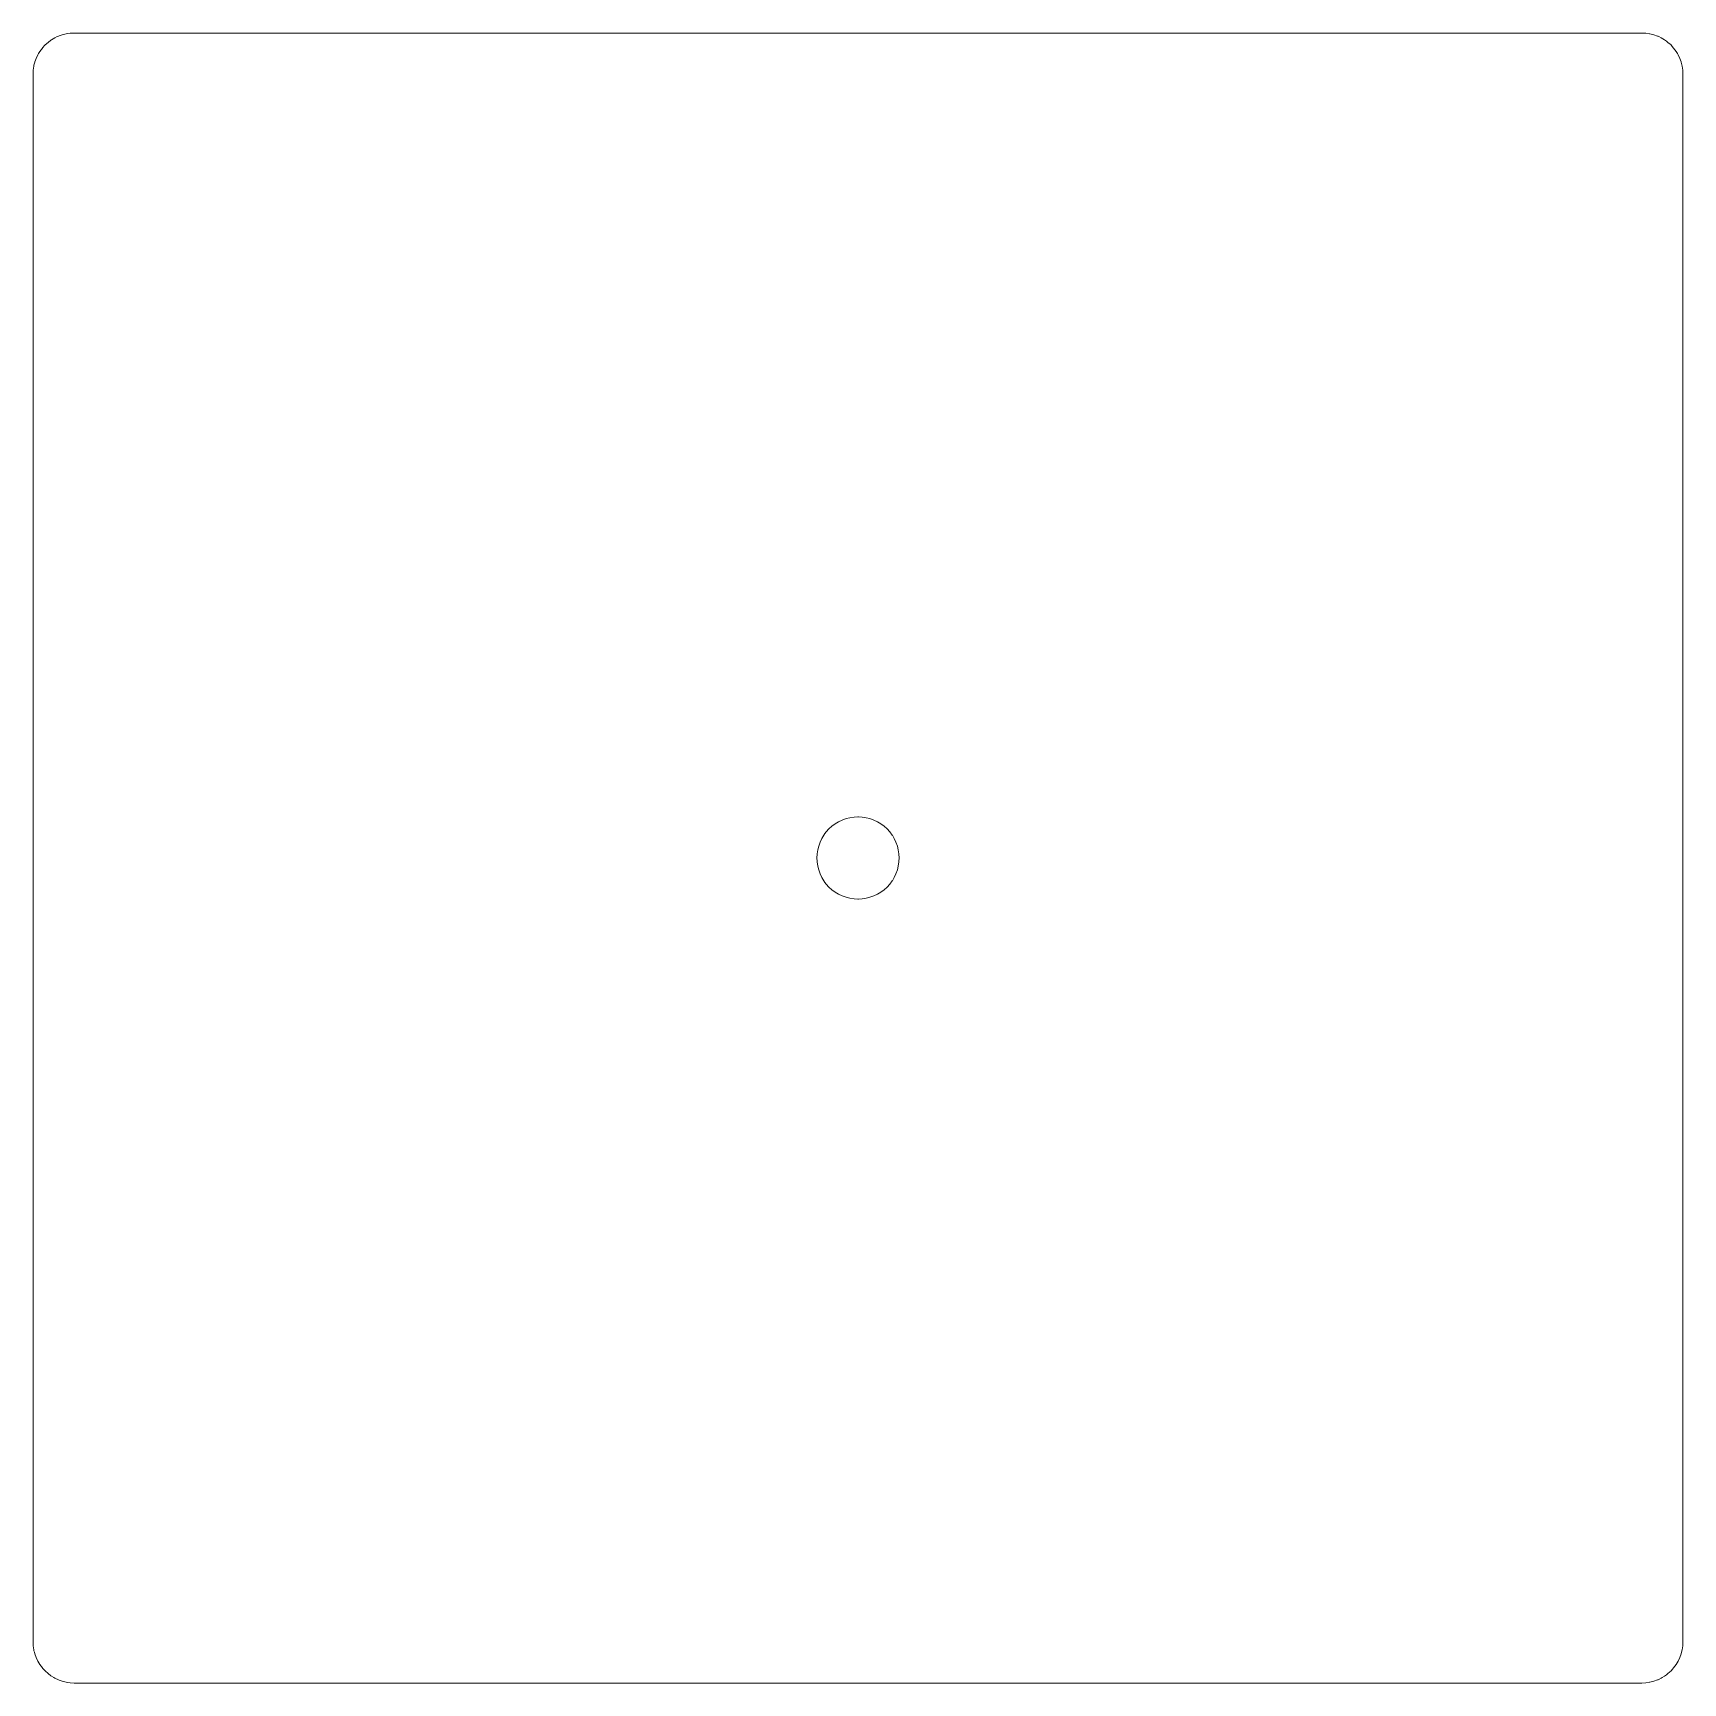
# Model space of a CAD drawing. Header units: millimetres. Extents: x 1 to 101, y 1 to 101.
import ezdxf

# ---------------------------------------------------------------- set-up
doc = ezdxf.new("R2010")
doc.units = ezdxf.units.MM
doc.header["$MEASUREMENT"] = 0
doc.layers.add('Layer 1', color=7, linetype='Continuous', lineweight=0)

msp = doc.modelspace()

# ---------------------------------------------------------------- linework, layer by layer
at = {"layer": 'Layer 1', "color": 1, "lineweight": 0, "true_color": 0xff0000}
for points, knots in [([(100.67, 100.67), (100.67, 100.67), (100.67, 100.66), (100.67, 100.66), (100.67, 100.66), (100.83, 100.48), (100.83, 100.48), (100.83, 100.48), (100.9, 100.38), (100.9, 100.38), (100.9, 100.38), (100.98, 100.28), (100.98, 100.28), (100.98, 100.28), (101.06, 100.15), (101.06, 100.15), (101.06, 100.15), (101.1, 100.07), (101.1, 100.07), (101.1, 100.07), (101.21, 99.85), (101.21, 99.85), (101.21, 99.85), (101.28, 99.64), (101.28, 99.64), (101.28, 99.64), (101.29, 99.62), (101.29, 99.62), (101.29, 99.62), (101.35, 99.38), (101.35, 99.38), (101.35, 99.38), (101.39, 99.14), (101.39, 99.14), (101.39, 99.14), (101.39, 99.13), (101.39, 99.13), (101.39, 99.13), (101.4, 98.89), (101.4, 98.89), (101.4, 98.89), (101.4, 98.62), (101.4, 98.62), (101.4, 98.62), (101.4, 98.1), (101.4, 98.1), (101.4, 98.1), (101.4, 97.08), (101.4, 97.08), (101.4, 97.08), (101.4, 96.06), (101.4, 96.06), (101.4, 96.06), (101.4, 95.03), (101.4, 95.03), (101.4, 95.03), (101.4, 94.01), (101.4, 94.01), (101.4, 94.01), (101.4, 92.98), (101.4, 92.98), (101.4, 92.98), (101.4, 91.96), (101.4, 91.96), (101.4, 91.96), (101.4, 90.94), (101.4, 90.94), (101.4, 90.94), (101.4, 89.91), (101.4, 89.91), (101.4, 89.91), (101.4, 88.89), (101.4, 88.89), (101.4, 88.89), (101.4, 87.86), (101.4, 87.86), (101.4, 87.86), (101.4, 86.84), (101.4, 86.84), (101.4, 86.84), (101.4, 85.82), (101.4, 85.82), (101.4, 85.82), (101.4, 84.79), (101.4, 84.79), (101.4, 84.79), (101.4, 83.77), (101.4, 83.77), (101.4, 83.77), (101.4, 82.74), (101.4, 82.74), (101.4, 82.74), (101.4, 81.72), (101.4, 81.72), (101.4, 81.72), (101.4, 80.7), (101.4, 80.7), (101.4, 80.7), (101.4, 79.67), (101.4, 79.67), (101.4, 79.67), (101.4, 78.65), (101.4, 78.65), (101.4, 78.65), (101.4, 77.62), (101.4, 77.62), (101.4, 77.62), (101.4, 76.6), (101.4, 76.6), (101.4, 76.6), (101.4, 75.58), (101.4, 75.58), (101.4, 75.58), (101.4, 74.55), (101.4, 74.55), (101.4, 74.55), (101.4, 73.53), (101.4, 73.53), (101.4, 73.53), (101.4, 72.5), (101.4, 72.5), (101.4, 72.5), (101.4, 71.48), (101.4, 71.48), (101.4, 71.48), (101.4, 70.46), (101.4, 70.46), (101.4, 70.46), (101.4, 69.43), (101.4, 69.43), (101.4, 69.43), (101.4, 68.41), (101.4, 68.41), (101.4, 68.41), (101.4, 67.38), (101.4, 67.38), (101.4, 67.38), (101.4, 66.36), (101.4, 66.36), (101.4, 66.36), (101.4, 65.34), (101.4, 65.34), (101.4, 65.34), (101.4, 64.31), (101.4, 64.31), (101.4, 64.31), (101.4, 63.29), (101.4, 63.29), (101.4, 63.29), (101.4, 62.26), (101.4, 62.26), (101.4, 62.26), (101.4, 61.24), (101.4, 61.24), (101.4, 61.24), (101.4, 60.22), (101.4, 60.22), (101.4, 60.22), (101.4, 59.19), (101.4, 59.19), (101.4, 59.19), (101.4, 58.17), (101.4, 58.17), (101.4, 58.17), (101.4, 57.14), (101.4, 57.14), (101.4, 57.14), (101.4, 56.12), (101.4, 56.12), (101.4, 56.12), (101.4, 55.1), (101.4, 55.1), (101.4, 55.1), (101.4, 54.07), (101.4, 54.07), (101.4, 54.07), (101.4, 53.05), (101.4, 53.05), (101.4, 53.05), (101.4, 52.02), (101.4, 52.02), (101.4, 52.02), (101.4, 51), (101.4, 51), (101.4, 51), (101.4, 49.98), (101.4, 49.98), (101.4, 49.98), (101.4, 48.95), (101.4, 48.95), (101.4, 48.95), (101.4, 47.93), (101.4, 47.93), (101.4, 47.93), (101.4, 46.9), (101.4, 46.9), (101.4, 46.9), (101.4, 45.88), (101.4, 45.88), (101.4, 45.88), (101.4, 44.86), (101.4, 44.86), (101.4, 44.86), (101.4, 43.83), (101.4, 43.83), (101.4, 43.83), (101.4, 42.81), (101.4, 42.81), (101.4, 42.81), (101.4, 41.78), (101.4, 41.78), (101.4, 41.78), (101.4, 40.76), (101.4, 40.76), (101.4, 40.76), (101.4, 39.74), (101.4, 39.74), (101.4, 39.74), (101.4, 38.71), (101.4, 38.71), (101.4, 38.71), (101.4, 37.69), (101.4, 37.69), (101.4, 37.69), (101.4, 36.66), (101.4, 36.66), (101.4, 36.66), (101.4, 35.64), (101.4, 35.64), (101.4, 35.64), (101.4, 34.62), (101.4, 34.62), (101.4, 34.62), (101.4, 33.59), (101.4, 33.59), (101.4, 33.59), (101.4, 32.57), (101.4, 32.57), (101.4, 32.57), (101.4, 31.54), (101.4, 31.54), (101.4, 31.54), (101.4, 30.52), (101.4, 30.52), (101.4, 30.52), (101.4, 29.5), (101.4, 29.5), (101.4, 29.5), (101.4, 28.47), (101.4, 28.47), (101.4, 28.47), (101.4, 27.45), (101.4, 27.45), (101.4, 27.45), (101.4, 26.42), (101.4, 26.42), (101.4, 26.42), (101.4, 25.4), (101.4, 25.4), (101.4, 25.4), (101.4, 24.38), (101.4, 24.38), (101.4, 24.38), (101.4, 23.35), (101.4, 23.35), (101.4, 23.35), (101.4, 22.33), (101.4, 22.33), (101.4, 22.33), (101.4, 21.3), (101.4, 21.3), (101.4, 21.3), (101.4, 20.28), (101.4, 20.28), (101.4, 20.28), (101.4, 19.26), (101.4, 19.26), (101.4, 19.26), (101.4, 18.23), (101.4, 18.23), (101.4, 18.23), (101.4, 17.21), (101.4, 17.21), (101.4, 17.21), (101.4, 16.18), (101.4, 16.18), (101.4, 16.18), (101.4, 15.16), (101.4, 15.16), (101.4, 15.16), (101.4, 14.14), (101.4, 14.14), (101.4, 14.14), (101.4, 13.11), (101.4, 13.11), (101.4, 13.11), (101.4, 12.09), (101.4, 12.09), (101.4, 12.09), (101.4, 11.06), (101.4, 11.06), (101.4, 11.06), (101.4, 10.04), (101.4, 10.04), (101.4, 10.04), (101.4, 9.02), (101.4, 9.02), (101.4, 9.02), (101.4, 7.99), (101.4, 7.99), (101.4, 7.99), (101.4, 6.97), (101.4, 6.97), (101.4, 6.97), (101.4, 5.94), (101.4, 5.94), (101.4, 5.94), (101.4, 4.92), (101.4, 4.92), (101.4, 4.92), (101.4, 3.9), (101.4, 3.9), (101.4, 3.9), (101.4, 3.51), (101.4, 3.51), (101.4, 3.51), (101.39, 3.38), (101.39, 3.38), (101.39, 3.38), (101.39, 3.26), (101.39, 3.26), (101.39, 3.26), (101.35, 3.02), (101.35, 3.02), (101.35, 3.02), (101.31, 2.87), (101.31, 2.87), (101.31, 2.87), (101.29, 2.78), (101.29, 2.78), (101.29, 2.78), (101.21, 2.55), (101.21, 2.55), (101.21, 2.55), (101.12, 2.36), (101.12, 2.36), (101.12, 2.36), (101.1, 2.33), (101.1, 2.33), (101.1, 2.33), (100.98, 2.12), (100.98, 2.12), (100.98, 2.12), (100.9, 2.02), (100.9, 2.02), (100.9, 2.02), (100.83, 1.92), (100.83, 1.92), (100.83, 1.92), (100.77, 1.85), (100.77, 1.85), (100.77, 1.85), (100.67, 1.74), (100.67, 1.74), (100.67, 1.74), (100.48, 1.57), (100.48, 1.57), (100.48, 1.57), (100.39, 1.5), (100.39, 1.5), (100.39, 1.5), (100.28, 1.42), (100.28, 1.42), (100.28, 1.42), (100.14, 1.34), (100.14, 1.34), (100.14, 1.34), (100.07, 1.3), (100.07, 1.3), (100.07, 1.3), (99.88, 1.2), (99.88, 1.2), (99.88, 1.2), (99.85, 1.19), (99.85, 1.19), (99.85, 1.19), (99.62, 1.11), (99.62, 1.11), (99.62, 1.11), (99.38, 1.05), (99.38, 1.05), (99.38, 1.05), (99.37, 1.05), (99.37, 1.05), (99.37, 1.05), (99.14, 1.01), (99.14, 1.01), (99.14, 1.01), (98.89, 1), (98.89, 1), (98.89, 1), (98.86, 1), (98.86, 1), (98.86, 1), (98.34, 1), (98.34, 1), (98.34, 1), (97.32, 1), (97.32, 1), (97.32, 1), (96.3, 1), (96.3, 1), (96.3, 1), (95.27, 1), (95.27, 1), (95.27, 1), (94.25, 1), (94.25, 1), (94.25, 1), (93.22, 1), (93.22, 1), (93.22, 1), (92.2, 1), (92.2, 1), (92.2, 1), (91.18, 1), (91.18, 1), (91.18, 1), (90.15, 1), (90.15, 1), (90.15, 1), (89.13, 1), (89.13, 1), (89.13, 1), (88.1, 1), (88.1, 1), (88.1, 1), (87.08, 1), (87.08, 1), (87.08, 1), (86.06, 1), (86.06, 1), (86.06, 1), (85.03, 1), (85.03, 1), (85.03, 1), (84.01, 1), (84.01, 1), (84.01, 1), (82.98, 1), (82.98, 1), (82.98, 1), (81.96, 1), (81.96, 1), (81.96, 1), (80.94, 1), (80.94, 1), (80.94, 1), (79.91, 1), (79.91, 1), (79.91, 1), (78.89, 1), (78.89, 1), (78.89, 1), (77.86, 1), (77.86, 1), (77.86, 1), (76.84, 1), (76.84, 1), (76.84, 1), (75.82, 1), (75.82, 1), (75.82, 1), (74.79, 1), (74.79, 1), (74.79, 1), (73.77, 1), (73.77, 1), (73.77, 1), (72.74, 1), (72.74, 1), (72.74, 1), (71.72, 1), (71.72, 1), (71.72, 1), (70.7, 1), (70.7, 1), (70.7, 1), (69.67, 1), (69.67, 1), (69.67, 1), (68.65, 1), (68.65, 1), (68.65, 1), (67.62, 1), (67.62, 1), (67.62, 1), (66.6, 1), (66.6, 1), (66.6, 1), (65.58, 1), (65.58, 1), (65.58, 1), (64.55, 1), (64.55, 1), (64.55, 1), (63.53, 1), (63.53, 1), (63.53, 1), (62.5, 1), (62.5, 1), (62.5, 1), (61.48, 1), (61.48, 1), (61.48, 1), (60.46, 1), (60.46, 1), (60.46, 1), (59.43, 1), (59.43, 1), (59.43, 1), (58.41, 1), (58.41, 1), (58.41, 1), (57.38, 1), (57.38, 1), (57.38, 1), (56.36, 1), (56.36, 1), (56.36, 1), (55.34, 1), (55.34, 1), (55.34, 1), (54.31, 1), (54.31, 1), (54.31, 1), (53.29, 1), (53.29, 1), (53.29, 1), (52.26, 1), (52.26, 1), (52.26, 1), (51.24, 1), (51.24, 1), (51.24, 1), (50.22, 1), (50.22, 1), (50.22, 1), (49.19, 1), (49.19, 1), (49.19, 1), (48.17, 1), (48.17, 1), (48.17, 1), (47.14, 1), (47.14, 1), (47.14, 1), (46.12, 1), (46.12, 1), (46.12, 1), (45.1, 1), (45.1, 1), (45.1, 1), (44.07, 1), (44.07, 1), (44.07, 1), (43.05, 1), (43.05, 1), (43.05, 1), (42.02, 1), (42.02, 1), (42.02, 1), (41, 1), (41, 1), (41, 1), (39.98, 1), (39.98, 1), (39.98, 1), (38.95, 1), (38.95, 1), (38.95, 1), (37.93, 1), (37.93, 1), (37.93, 1), (36.9, 1), (36.9, 1), (36.9, 1), (35.88, 1), (35.88, 1), (35.88, 1), (34.86, 1), (34.86, 1), (34.86, 1), (33.83, 1), (33.83, 1), (33.83, 1), (32.81, 1), (32.81, 1), (32.81, 1), (31.78, 1), (31.78, 1), (31.78, 1), (30.76, 1), (30.76, 1), (30.76, 1), (29.74, 1), (29.74, 1), (29.74, 1), (28.71, 1), (28.71, 1), (28.71, 1), (27.69, 1), (27.69, 1), (27.69, 1), (26.66, 1), (26.66, 1), (26.66, 1), (25.64, 1), (25.64, 1), (25.64, 1), (24.62, 1), (24.62, 1), (24.62, 1), (23.59, 1), (23.59, 1), (23.59, 1), (22.57, 1), (22.57, 1), (22.57, 1), (21.54, 1), (21.54, 1), (21.54, 1), (20.52, 1), (20.52, 1), (20.52, 1), (19.5, 1), (19.5, 1), (19.5, 1), (18.47, 1), (18.47, 1), (18.47, 1), (17.45, 1), (17.45, 1), (17.45, 1), (16.42, 1), (16.42, 1), (16.42, 1), (15.4, 1), (15.4, 1), (15.4, 1), (14.38, 1), (14.38, 1), (14.38, 1), (13.35, 1), (13.35, 1), (13.35, 1), (12.33, 1), (12.33, 1), (12.33, 1), (11.3, 1), (11.3, 1), (11.3, 1), (10.28, 1), (10.28, 1), (10.28, 1), (9.26, 1), (9.26, 1), (9.26, 1), (8.23, 1), (8.23, 1), (8.23, 1), (7.21, 1), (7.21, 1), (7.21, 1), (6.18, 1), (6.18, 1), (6.18, 1), (5.16, 1), (5.16, 1), (5.16, 1), (4.14, 1), (4.14, 1), (4.14, 1), (3.62, 1), (3.62, 1), (3.62, 1), (3.51, 1), (3.51, 1), (3.51, 1), (3.26, 1.01), (3.26, 1.01), (3.26, 1.01), (3.11, 1.03), (3.11, 1.03), (3.11, 1.03), (3.02, 1.05), (3.02, 1.05), (3.02, 1.05), (2.78, 1.11), (2.78, 1.11), (2.78, 1.11), (2.6, 1.17), (2.6, 1.17), (2.6, 1.17), (2.55, 1.19), (2.55, 1.19), (2.55, 1.19), (2.33, 1.3), (2.33, 1.3), (2.33, 1.3), (2.26, 1.34), (2.26, 1.34), (2.26, 1.34), (2.12, 1.42), (2.12, 1.42), (2.12, 1.42), (2.09, 1.44), (2.09, 1.44), (2.09, 1.44), (1.92, 1.57), (1.92, 1.57), (1.92, 1.57), (1.74, 1.74), (1.74, 1.74), (1.74, 1.74), (1.63, 1.85), (1.63, 1.85), (1.63, 1.85), (1.58, 1.91), (1.58, 1.91), (1.58, 1.91), (1.57, 1.92), (1.57, 1.92), (1.57, 1.92), (1.42, 2.12), (1.42, 2.12), (1.42, 2.12), (1.3, 2.33), (1.3, 2.33), (1.3, 2.33), (1.28, 2.36), (1.28, 2.36), (1.28, 2.36), (1.19, 2.55), (1.19, 2.55), (1.19, 2.55), (1.11, 2.78), (1.11, 2.78), (1.11, 2.78), (1.09, 2.87), (1.09, 2.87), (1.09, 2.87), (1.06, 2.96), (1.06, 2.96), (1.06, 2.96), (1.05, 3.02), (1.05, 3.02), (1.05, 3.02), (1.01, 3.26), (1.01, 3.26), (1.01, 3.26), (1, 3.51), (1, 3.51), (1, 3.51), (1, 3.9), (1, 3.9), (1, 3.9), (1, 4.92), (1, 4.92), (1, 4.92), (1, 5.94), (1, 5.94), (1, 5.94), (1, 6.97), (1, 6.97), (1, 6.97), (1, 7.99), (1, 7.99), (1, 7.99), (1, 9.02), (1, 9.02), (1, 9.02), (1, 10.04), (1, 10.04), (1, 10.04), (1, 11.06), (1, 11.06), (1, 11.06), (1, 12.09), (1, 12.09), (1, 12.09), (1, 13.11), (1, 13.11), (1, 13.11), (1, 14.14), (1, 14.14), (1, 14.14), (1, 15.16), (1, 15.16), (1, 15.16), (1, 16.18), (1, 16.18), (1, 16.18), (1, 17.21), (1, 17.21), (1, 17.21), (1, 18.23), (1, 18.23), (1, 18.23), (1, 19.26), (1, 19.26), (1, 19.26), (1, 20.28), (1, 20.28), (1, 20.28), (1, 21.3), (1, 21.3), (1, 21.3), (1, 22.33), (1, 22.33), (1, 22.33), (1, 23.35), (1, 23.35), (1, 23.35), (1, 24.38), (1, 24.38), (1, 24.38), (1, 25.4), (1, 25.4), (1, 25.4), (1, 26.42), (1, 26.42), (1, 26.42), (1, 27.45), (1, 27.45), (1, 27.45), (1, 28.47), (1, 28.47), (1, 28.47), (1, 29.5), (1, 29.5), (1, 29.5), (1, 30.52), (1, 30.52), (1, 30.52), (1, 31.54), (1, 31.54), (1, 31.54), (1, 32.57), (1, 32.57), (1, 32.57), (1, 33.59), (1, 33.59), (1, 33.59), (1, 34.62), (1, 34.62), (1, 34.62), (1, 35.64), (1, 35.64), (1, 35.64), (1, 36.66), (1, 36.66), (1, 36.66), (1, 37.69), (1, 37.69), (1, 37.69), (1, 38.71), (1, 38.71), (1, 38.71), (1, 39.74), (1, 39.74), (1, 39.74), (1, 40.76), (1, 40.76), (1, 40.76), (1, 41.78), (1, 41.78), (1, 41.78), (1, 42.81), (1, 42.81), (1, 42.81), (1, 43.83), (1, 43.83), (1, 43.83), (1, 44.86), (1, 44.86), (1, 44.86), (1, 45.88), (1, 45.88), (1, 45.88), (1, 46.9), (1, 46.9), (1, 46.9), (1, 47.93), (1, 47.93), (1, 47.93), (1, 48.95), (1, 48.95), (1, 48.95), (1, 49.98), (1, 49.98), (1, 49.98), (1, 51), (1, 51), (1, 51), (1, 52.02), (1, 52.02), (1, 52.02), (1, 53.05), (1, 53.05), (1, 53.05), (1, 54.07), (1, 54.07), (1, 54.07), (1, 55.1), (1, 55.1), (1, 55.1), (1, 56.12), (1, 56.12), (1, 56.12), (1, 57.14), (1, 57.14), (1, 57.14), (1, 58.17), (1, 58.17), (1, 58.17), (1, 59.19), (1, 59.19), (1, 59.19), (1, 60.22), (1, 60.22), (1, 60.22), (1, 61.24), (1, 61.24), (1, 61.24), (1, 62.26), (1, 62.26), (1, 62.26), (1, 63.29), (1, 63.29), (1, 63.29), (1, 64.31), (1, 64.31), (1, 64.31), (1, 65.34), (1, 65.34), (1, 65.34), (1, 66.36), (1, 66.36), (1, 66.36), (1, 67.38), (1, 67.38), (1, 67.38), (1, 68.41), (1, 68.41), (1, 68.41), (1, 69.43), (1, 69.43), (1, 69.43), (1, 70.46), (1, 70.46), (1, 70.46), (1, 71.48), (1, 71.48), (1, 71.48), (1, 72.5), (1, 72.5), (1, 72.5), (1, 73.53), (1, 73.53), (1, 73.53), (1, 74.55), (1, 74.55), (1, 74.55), (1, 75.58), (1, 75.58), (1, 75.58), (1, 76.6), (1, 76.6), (1, 76.6), (1, 77.62), (1, 77.62), (1, 77.62), (1, 78.65), (1, 78.65), (1, 78.65), (1, 79.67), (1, 79.67), (1, 79.67), (1, 80.7), (1, 80.7), (1, 80.7), (1, 81.72), (1, 81.72), (1, 81.72), (1, 82.74), (1, 82.74), (1, 82.74), (1, 83.77), (1, 83.77), (1, 83.77), (1, 84.79), (1, 84.79), (1, 84.79), (1, 85.82), (1, 85.82), (1, 85.82), (1, 86.84), (1, 86.84), (1, 86.84), (1, 87.86), (1, 87.86), (1, 87.86), (1, 88.89), (1, 88.89), (1, 88.89), (1, 89.91), (1, 89.91), (1, 89.91), (1, 90.94), (1, 90.94), (1, 90.94), (1, 91.96), (1, 91.96), (1, 91.96), (1, 92.98), (1, 92.98), (1, 92.98), (1, 94.01), (1, 94.01), (1, 94.01), (1, 95.03), (1, 95.03), (1, 95.03), (1, 96.06), (1, 96.06), (1, 96.06), (1, 97.08), (1, 97.08), (1, 97.08), (1, 98.1), (1, 98.1), (1, 98.1), (1, 98.89), (1, 98.89), (1, 98.89), (1.01, 99.13), (1.01, 99.13), (1.01, 99.13), (1.01, 99.14), (1.01, 99.14), (1.01, 99.14), (1.05, 99.38), (1.05, 99.38), (1.05, 99.38), (1.06, 99.44), (1.06, 99.44), (1.06, 99.44), (1.11, 99.62), (1.11, 99.62), (1.11, 99.62), (1.12, 99.64), (1.12, 99.64), (1.12, 99.64), (1.19, 99.85), (1.19, 99.85), (1.19, 99.85), (1.3, 100.07), (1.3, 100.07), (1.3, 100.07), (1.34, 100.15), (1.34, 100.15), (1.34, 100.15), (1.42, 100.28), (1.42, 100.28), (1.42, 100.28), (1.57, 100.48), (1.57, 100.48), (1.57, 100.48), (1.58, 100.49), (1.58, 100.49), (1.58, 100.49), (1.73, 100.66), (1.73, 100.66), (1.73, 100.66), (1.74, 100.67), (1.74, 100.67), (1.74, 100.67), (1.92, 100.83), (1.92, 100.83), (1.92, 100.83), (2.09, 100.96), (2.09, 100.96), (2.09, 100.96), (2.12, 100.98), (2.12, 100.98), (2.12, 100.98), (2.33, 101.1), (2.33, 101.1), (2.33, 101.1), (2.48, 101.18), (2.48, 101.18), (2.48, 101.18), (2.55, 101.21), (2.55, 101.21), (2.55, 101.21), (2.6, 101.23), (2.6, 101.23), (2.6, 101.23), (2.78, 101.29), (2.78, 101.29), (2.78, 101.29), (3.02, 101.35), (3.02, 101.35), (3.02, 101.35), (3.11, 101.37), (3.11, 101.37), (3.11, 101.37), (3.26, 101.39), (3.26, 101.39), (3.26, 101.39), (3.51, 101.4), (3.51, 101.4), (3.51, 101.4), (3.62, 101.4), (3.62, 101.4), (3.62, 101.4), (4.14, 101.4), (4.14, 101.4), (4.14, 101.4), (5.16, 101.4), (5.16, 101.4), (5.16, 101.4), (6.18, 101.4), (6.18, 101.4), (6.18, 101.4), (7.21, 101.4), (7.21, 101.4), (7.21, 101.4), (8.23, 101.4), (8.23, 101.4), (8.23, 101.4), (9.26, 101.4), (9.26, 101.4), (9.26, 101.4), (10.28, 101.4), (10.28, 101.4), (10.28, 101.4), (11.3, 101.4), (11.3, 101.4), (11.3, 101.4), (12.33, 101.4), (12.33, 101.4), (12.33, 101.4), (13.35, 101.4), (13.35, 101.4), (13.35, 101.4), (14.38, 101.4), (14.38, 101.4), (14.38, 101.4), (15.4, 101.4), (15.4, 101.4), (15.4, 101.4), (16.42, 101.4), (16.42, 101.4), (16.42, 101.4), (17.45, 101.4), (17.45, 101.4), (17.45, 101.4), (18.47, 101.4), (18.47, 101.4), (18.47, 101.4), (19.5, 101.4), (19.5, 101.4), (19.5, 101.4), (20.52, 101.4), (20.52, 101.4), (20.52, 101.4), (21.54, 101.4), (21.54, 101.4), (21.54, 101.4), (22.57, 101.4), (22.57, 101.4), (22.57, 101.4), (23.59, 101.4), (23.59, 101.4), (23.59, 101.4), (24.62, 101.4), (24.62, 101.4), (24.62, 101.4), (25.64, 101.4), (25.64, 101.4), (25.64, 101.4), (26.66, 101.4), (26.66, 101.4), (26.66, 101.4), (27.69, 101.4), (27.69, 101.4), (27.69, 101.4), (28.71, 101.4), (28.71, 101.4), (28.71, 101.4), (29.74, 101.4), (29.74, 101.4), (29.74, 101.4), (30.76, 101.4), (30.76, 101.4), (30.76, 101.4), (31.78, 101.4), (31.78, 101.4), (31.78, 101.4), (32.81, 101.4), (32.81, 101.4), (32.81, 101.4), (33.83, 101.4), (33.83, 101.4), (33.83, 101.4), (34.86, 101.4), (34.86, 101.4), (34.86, 101.4), (35.88, 101.4), (35.88, 101.4), (35.88, 101.4), (36.9, 101.4), (36.9, 101.4), (36.9, 101.4), (37.93, 101.4), (37.93, 101.4), (37.93, 101.4), (38.95, 101.4), (38.95, 101.4), (38.95, 101.4), (39.98, 101.4), (39.98, 101.4), (39.98, 101.4), (41, 101.4), (41, 101.4), (41, 101.4), (42.02, 101.4), (42.02, 101.4), (42.02, 101.4), (43.05, 101.4), (43.05, 101.4), (43.05, 101.4), (44.07, 101.4), (44.07, 101.4), (44.07, 101.4), (45.1, 101.4), (45.1, 101.4), (45.1, 101.4), (46.12, 101.4), (46.12, 101.4), (46.12, 101.4), (47.14, 101.4), (47.14, 101.4), (47.14, 101.4), (48.17, 101.4), (48.17, 101.4), (48.17, 101.4), (49.19, 101.4), (49.19, 101.4), (49.19, 101.4), (50.22, 101.4), (50.22, 101.4), (50.22, 101.4), (51.24, 101.4), (51.24, 101.4), (51.24, 101.4), (52.26, 101.4), (52.26, 101.4), (52.26, 101.4), (53.29, 101.4), (53.29, 101.4), (53.29, 101.4), (54.31, 101.4), (54.31, 101.4), (54.31, 101.4), (55.34, 101.4), (55.34, 101.4), (55.34, 101.4), (56.36, 101.4), (56.36, 101.4), (56.36, 101.4), (57.38, 101.4), (57.38, 101.4), (57.38, 101.4), (58.41, 101.4), (58.41, 101.4), (58.41, 101.4), (59.43, 101.4), (59.43, 101.4), (59.43, 101.4), (60.46, 101.4), (60.46, 101.4), (60.46, 101.4), (61.48, 101.4), (61.48, 101.4), (61.48, 101.4), (62.5, 101.4), (62.5, 101.4), (62.5, 101.4), (63.53, 101.4), (63.53, 101.4), (63.53, 101.4), (64.55, 101.4), (64.55, 101.4), (64.55, 101.4), (65.58, 101.4), (65.58, 101.4), (65.58, 101.4), (66.6, 101.4), (66.6, 101.4), (66.6, 101.4), (67.62, 101.4), (67.62, 101.4), (67.62, 101.4), (68.65, 101.4), (68.65, 101.4), (68.65, 101.4), (69.67, 101.4), (69.67, 101.4), (69.67, 101.4), (70.7, 101.4), (70.7, 101.4), (70.7, 101.4), (71.72, 101.4), (71.72, 101.4), (71.72, 101.4), (72.74, 101.4), (72.74, 101.4), (72.74, 101.4), (73.77, 101.4), (73.77, 101.4), (73.77, 101.4), (74.79, 101.4), (74.79, 101.4), (74.79, 101.4), (75.82, 101.4), (75.82, 101.4), (75.82, 101.4), (76.84, 101.4), (76.84, 101.4), (76.84, 101.4), (77.86, 101.4), (77.86, 101.4), (77.86, 101.4), (78.89, 101.4), (78.89, 101.4), (78.89, 101.4), (79.91, 101.4), (79.91, 101.4), (79.91, 101.4), (80.94, 101.4), (80.94, 101.4), (80.94, 101.4), (81.96, 101.4), (81.96, 101.4), (81.96, 101.4), (82.98, 101.4), (82.98, 101.4), (82.98, 101.4), (84.01, 101.4), (84.01, 101.4), (84.01, 101.4), (85.03, 101.4), (85.03, 101.4), (85.03, 101.4), (86.06, 101.4), (86.06, 101.4), (86.06, 101.4), (87.08, 101.4), (87.08, 101.4), (87.08, 101.4), (88.1, 101.4), (88.1, 101.4), (88.1, 101.4), (89.13, 101.4), (89.13, 101.4), (89.13, 101.4), (90.15, 101.4), (90.15, 101.4), (90.15, 101.4), (91.18, 101.4), (91.18, 101.4), (91.18, 101.4), (92.2, 101.4), (92.2, 101.4), (92.2, 101.4), (93.22, 101.4), (93.22, 101.4), (93.22, 101.4), (94.25, 101.4), (94.25, 101.4), (94.25, 101.4), (95.27, 101.4), (95.27, 101.4), (95.27, 101.4), (96.3, 101.4), (96.3, 101.4), (96.3, 101.4), (97.32, 101.4), (97.32, 101.4), (97.32, 101.4), (98.34, 101.4), (98.34, 101.4), (98.34, 101.4), (98.86, 101.4), (98.86, 101.4), (98.86, 101.4), (98.89, 101.4), (98.89, 101.4), (98.89, 101.4), (99.14, 101.39), (99.14, 101.39), (99.14, 101.39), (99.37, 101.35), (99.37, 101.35), (99.37, 101.35), (99.38, 101.35), (99.38, 101.35), (99.38, 101.35), (99.62, 101.29), (99.62, 101.29), (99.62, 101.29), (99.85, 101.21), (99.85, 101.21), (99.85, 101.21), (99.88, 101.2), (99.88, 101.2), (99.88, 101.2), (99.92, 101.18), (99.92, 101.18), (99.92, 101.18), (100.07, 101.1), (100.07, 101.1), (100.07, 101.1), (100.28, 100.98), (100.28, 100.98), (100.28, 100.98), (100.39, 100.9), (100.39, 100.9), (100.39, 100.9), (100.48, 100.83), (100.48, 100.83), (100.48, 100.83), (100.67, 100.67), (100.67, 100.67)], [0, 0, 0, 0, 1, 1, 1, 2, 2, 2, 3, 3, 3, 4, 4, 4, 5, 5, 5, 6, 6, 6, 7, 7, 7, 8, 8, 8, 9, 9, 9, 10, 10, 10, 11, 11, 11, 12, 12, 12, 13, 13, 13, 14, 14, 14, 15, 15, 15, 16, 16, 16, 17, 17, 17, 18, 18, 18, 19, 19, 19, 20, 20, 20, 21, 21, 21, 22, 22, 22, 23, 23, 23, 24, 24, 24, 25, 25, 25, 26, 26, 26, 27, 27, 27, 28, 28, 28, 29, 29, 29, 30, 30, 30, 31, 31, 31, 32, 32, 32, 33, 33, 33, 34, 34, 34, 35, 35, 35, 36, 36, 36, 37, 37, 37, 38, 38, 38, 39, 39, 39, 40, 40, 40, 41, 41, 41, 42, 42, 42, 43, 43, 43, 44, 44, 44, 45, 45, 45, 46, 46, 46, 47, 47, 47, 48, 48, 48, 49, 49, 49, 50, 50, 50, 51, 51, 51, 52, 52, 52, 53, 53, 53, 54, 54, 54, 55, 55, 55, 56, 56, 56, 57, 57, 57, 58, 58, 58, 59, 59, 59, 60, 60, 60, 61, 61, 61, 62, 62, 62, 63, 63, 63, 64, 64, 64, 65, 65, 65, 66, 66, 66, 67, 67, 67, 68, 68, 68, 69, 69, 69, 70, 70, 70, 71, 71, 71, 72, 72, 72, 73, 73, 73, 74, 74, 74, 75, 75, 75, 76, 76, 76, 77, 77, 77, 78, 78, 78, 79, 79, 79, 80, 80, 80, 81, 81, 81, 82, 82, 82, 83, 83, 83, 84, 84, 84, 85, 85, 85, 86, 86, 86, 87, 87, 87, 88, 88, 88, 89, 89, 89, 90, 90, 90, 91, 91, 91, 92, 92, 92, 93, 93, 93, 94, 94, 94, 95, 95, 95, 96, 96, 96, 97, 97, 97, 98, 98, 98, 99, 99, 99, 100, 100, 100, 101, 101, 101, 102, 102, 102, 103, 103, 103, 104, 104, 104, 105, 105, 105, 106, 106, 106, 107, 107, 107, 108, 108, 108, 109, 109, 109, 110, 110, 110, 111, 111, 111, 112, 112, 112, 113, 113, 113, 114, 114, 114, 115, 115, 115, 116, 116, 116, 117, 117, 117, 118, 118, 118, 119, 119, 119, 120, 120, 120, 121, 121, 121, 122, 122, 122, 123, 123, 123, 124, 124, 124, 125, 125, 125, 126, 126, 126, 127, 127, 127, 128, 128, 128, 129, 129, 129, 130, 130, 130, 131, 131, 131, 132, 132, 132, 133, 133, 133, 134, 134, 134, 135, 135, 135, 136, 136, 136, 137, 137, 137, 138, 138, 138, 139, 139, 139, 140, 140, 140, 141, 141, 141, 142, 142, 142, 143, 143, 143, 144, 144, 144, 145, 145, 145, 146, 146, 146, 147, 147, 147, 148, 148, 148, 149, 149, 149, 150, 150, 150, 151, 151, 151, 152, 152, 152, 153, 153, 153, 154, 154, 154, 155, 155, 155, 156, 156, 156, 157, 157, 157, 158, 158, 158, 159, 159, 159, 160, 160, 160, 161, 161, 161, 162, 162, 162, 163, 163, 163, 164, 164, 164, 165, 165, 165, 166, 166, 166, 167, 167, 167, 168, 168, 168, 169, 169, 169, 170, 170, 170, 171, 171, 171, 172, 172, 172, 173, 173, 173, 174, 174, 174, 175, 175, 175, 176, 176, 176, 177, 177, 177, 178, 178, 178, 179, 179, 179, 180, 180, 180, 181, 181, 181, 182, 182, 182, 183, 183, 183, 184, 184, 184, 185, 185, 185, 186, 186, 186, 187, 187, 187, 188, 188, 188, 189, 189, 189, 190, 190, 190, 191, 191, 191, 192, 192, 192, 193, 193, 193, 194, 194, 194, 195, 195, 195, 196, 196, 196, 197, 197, 197, 198, 198, 198, 199, 199, 199, 200, 200, 200, 201, 201, 201, 202, 202, 202, 203, 203, 203, 204, 204, 204, 205, 205, 205, 206, 206, 206, 207, 207, 207, 208, 208, 208, 209, 209, 209, 210, 210, 210, 211, 211, 211, 212, 212, 212, 213, 213, 213, 214, 214, 214, 215, 215, 215, 216, 216, 216, 217, 217, 217, 218, 218, 218, 219, 219, 219, 220, 220, 220, 221, 221, 221, 222, 222, 222, 223, 223, 223, 224, 224, 224, 225, 225, 225, 226, 226, 226, 227, 227, 227, 228, 228, 228, 229, 229, 229, 230, 230, 230, 231, 231, 231, 232, 232, 232, 233, 233, 233, 234, 234, 234, 235, 235, 235, 236, 236, 236, 237, 237, 237, 238, 238, 238, 239, 239, 239, 240, 240, 240, 241, 241, 241, 242, 242, 242, 243, 243, 243, 244, 244, 244, 245, 245, 245, 246, 246, 246, 247, 247, 247, 248, 248, 248, 249, 249, 249, 250, 250, 250, 251, 251, 251, 252, 252, 252, 253, 253, 253, 254, 254, 254, 255, 255, 255, 256, 256, 256, 257, 257, 257, 258, 258, 258, 259, 259, 259, 260, 260, 260, 261, 261, 261, 262, 262, 262, 263, 263, 263, 264, 264, 264, 265, 265, 265, 266, 266, 266, 267, 267, 267, 268, 268, 268, 269, 269, 269, 270, 270, 270, 271, 271, 271, 272, 272, 272, 273, 273, 273, 274, 274, 274, 275, 275, 275, 276, 276, 276, 277, 277, 277, 278, 278, 278, 279, 279, 279, 280, 280, 280, 281, 281, 281, 282, 282, 282, 283, 283, 283, 284, 284, 284, 285, 285, 285, 286, 286, 286, 287, 287, 287, 288, 288, 288, 289, 289, 289, 290, 290, 290, 291, 291, 291, 292, 292, 292, 293, 293, 293, 294, 294, 294, 295, 295, 295, 296, 296, 296, 297, 297, 297, 298, 298, 298, 299, 299, 299, 300, 300, 300, 301, 301, 301, 302, 302, 302, 303, 303, 303, 304, 304, 304, 305, 305, 305, 306, 306, 306, 307, 307, 307, 308, 308, 308, 309, 309, 309, 310, 310, 310, 311, 311, 311, 312, 312, 312, 313, 313, 313, 314, 314, 314, 315, 315, 315, 316, 316, 316, 317, 317, 317, 318, 318, 318, 319, 319, 319, 320, 320, 320, 321, 321, 321, 322, 322, 322, 323, 323, 323, 324, 324, 324, 325, 325, 325, 326, 326, 326, 327, 327, 327, 328, 328, 328, 329, 329, 329, 330, 330, 330, 331, 331, 331, 332, 332, 332, 333, 333, 333, 334, 334, 334, 335, 335, 335, 336, 336, 336, 337, 337, 337, 338, 338, 338, 339, 339, 339, 340, 340, 340, 341, 341, 341, 342, 342, 342, 343, 343, 343, 344, 344, 344, 345, 345, 345, 346, 346, 346, 347, 347, 347, 348, 348, 348, 349, 349, 349, 350, 350, 350, 351, 351, 351, 352, 352, 352, 353, 353, 353, 354, 354, 354, 355, 355, 355, 356, 356, 356, 357, 357, 357, 358, 358, 358, 359, 359, 359, 360, 360, 360, 361, 361, 361, 362, 362, 362, 363, 363, 363, 364, 364, 364, 365, 365, 365, 366, 366, 366, 367, 367, 367, 368, 368, 368, 369, 369, 369, 370, 370, 370, 371, 371, 371, 372, 372, 372, 373, 373, 373, 374, 374, 374, 375, 375, 375, 376, 376, 376, 377, 377, 377, 378, 378, 378, 379, 379, 379, 380, 380, 380, 381, 381, 381, 382, 382, 382, 383, 383, 383, 384, 384, 384, 385, 385, 385, 386, 386, 386, 387, 387, 387, 388, 388, 388, 389, 389, 389, 390, 390, 390, 391, 391, 391, 392, 392, 392, 393, 393, 393, 394, 394, 394, 395, 395, 395, 396, 396, 396, 397, 397, 397, 398, 398, 398, 399, 399, 399, 400, 400, 400, 401, 401, 401, 402, 402, 402, 403, 403, 403, 404, 404, 404, 405, 405, 405, 406, 406, 406, 407, 407, 407, 408, 408, 408, 409, 409, 409, 410, 410, 410, 411, 411, 411, 412, 412, 412, 413, 413, 413, 414, 414, 414, 415, 415, 415, 416, 416, 416, 417, 417, 417, 418, 418, 418, 419, 419, 419, 420, 420, 420, 421, 421, 421, 422, 422, 422, 423, 423, 423, 424, 424, 424, 425, 425, 425, 426, 426, 426, 427, 427, 427, 428, 428, 428, 429, 429, 429, 430, 430, 430, 431, 431, 431, 432, 432, 432, 433, 433, 433, 434, 434, 434, 435, 435, 435, 436, 436, 436, 437, 437, 437, 438, 438, 438, 439, 439, 439, 440, 440, 440, 441, 441, 441, 442, 442, 442, 443, 443, 443, 444, 444, 444, 445, 445, 445, 446, 446, 446, 447, 447, 447, 448, 448, 448, 449, 449, 449, 450, 450, 450, 451, 451, 451, 452, 452, 452, 453, 453, 453, 454, 454, 454, 455, 455, 455, 456, 456, 456, 457, 457, 457, 458, 458, 458, 459, 459, 459, 460, 460, 460, 461, 461, 461, 462, 462, 462, 463, 463, 463, 464, 464, 464, 465, 465, 465, 466, 466, 466, 467, 467, 467, 468, 468, 468, 469, 469, 469, 470, 470, 470, 471, 471, 471, 472, 472, 472, 473, 473, 473, 474, 474, 474, 475, 475, 475, 476, 476, 476, 477, 477, 477, 478, 478, 478, 479, 479, 479, 480, 480, 480, 481, 481, 481, 482, 482, 482, 482]), ([(48.71, 51), (48.71, 51), (48.71, 50.96), (48.71, 50.96), (48.71, 50.96), (48.75, 50.71), (48.75, 50.71), (48.75, 50.71), (48.81, 50.47), (48.81, 50.47), (48.81, 50.47), (48.89, 50.24), (48.89, 50.24), (48.89, 50.24), (48.99, 50.02), (48.99, 50.02), (48.99, 50.02), (49.12, 49.81), (49.12, 49.81), (49.12, 49.81), (49.19, 49.71), (49.19, 49.71), (49.19, 49.71), (49.27, 49.61), (49.27, 49.61), (49.27, 49.61), (49.43, 49.43), (49.43, 49.43), (49.43, 49.43), (49.61, 49.27), (49.61, 49.27), (49.61, 49.27), (49.81, 49.12), (49.81, 49.12), (49.81, 49.12), (50.02, 48.99), (50.02, 48.99), (50.02, 48.99), (50.24, 48.89), (50.24, 48.89), (50.24, 48.89), (50.47, 48.81), (50.47, 48.81), (50.47, 48.81), (50.71, 48.75), (50.71, 48.75), (50.71, 48.75), (50.96, 48.71), (50.96, 48.71), (50.96, 48.71), (51.2, 48.7), (51.2, 48.7), (51.2, 48.7), (51.24, 48.7), (51.24, 48.7), (51.24, 48.7), (51.45, 48.71), (51.45, 48.71), (51.45, 48.71), (51.69, 48.75), (51.69, 48.75), (51.69, 48.75), (51.93, 48.81), (51.93, 48.81), (51.93, 48.81), (52.16, 48.89), (52.16, 48.89), (52.16, 48.89), (52.38, 48.99), (52.38, 48.99), (52.38, 48.99), (52.59, 49.12), (52.59, 49.12), (52.59, 49.12), (52.79, 49.27), (52.79, 49.27), (52.79, 49.27), (52.97, 49.43), (52.97, 49.43), (52.97, 49.43), (53.13, 49.61), (53.13, 49.61), (53.13, 49.61), (53.28, 49.81), (53.28, 49.81), (53.28, 49.81), (53.29, 49.82), (53.29, 49.82), (53.29, 49.82), (53.41, 50.02), (53.41, 50.02), (53.41, 50.02), (53.51, 50.24), (53.51, 50.24), (53.51, 50.24), (53.6, 50.47), (53.6, 50.47), (53.6, 50.47), (53.65, 50.71), (53.65, 50.71), (53.65, 50.71), (53.69, 50.96), (53.69, 50.96), (53.69, 50.96), (53.69, 51), (53.69, 51), (53.69, 51), (53.7, 51.2), (53.7, 51.2), (53.7, 51.2), (53.69, 51.45), (53.69, 51.45), (53.69, 51.45), (53.65, 51.69), (53.65, 51.69), (53.65, 51.69), (53.6, 51.93), (53.6, 51.93), (53.6, 51.93), (53.51, 52.16), (53.51, 52.16), (53.51, 52.16), (53.41, 52.38), (53.41, 52.38), (53.41, 52.38), (53.29, 52.58), (53.29, 52.58), (53.29, 52.58), (53.28, 52.59), (53.28, 52.59), (53.28, 52.59), (53.13, 52.79), (53.13, 52.79), (53.13, 52.79), (52.97, 52.97), (52.97, 52.97), (52.97, 52.97), (52.79, 53.13), (52.79, 53.13), (52.79, 53.13), (52.59, 53.28), (52.59, 53.28), (52.59, 53.28), (52.38, 53.41), (52.38, 53.41), (52.38, 53.41), (52.16, 53.51), (52.16, 53.51), (52.16, 53.51), (51.93, 53.6), (51.93, 53.6), (51.93, 53.6), (51.69, 53.65), (51.69, 53.65), (51.69, 53.65), (51.45, 53.69), (51.45, 53.69), (51.45, 53.69), (51.24, 53.7), (51.24, 53.7), (51.24, 53.7), (51.2, 53.7), (51.2, 53.7), (51.2, 53.7), (50.96, 53.69), (50.96, 53.69), (50.96, 53.69), (50.71, 53.65), (50.71, 53.65), (50.71, 53.65), (50.47, 53.6), (50.47, 53.6), (50.47, 53.6), (50.24, 53.51), (50.24, 53.51), (50.24, 53.51), (50.02, 53.41), (50.02, 53.41), (50.02, 53.41), (49.81, 53.28), (49.81, 53.28), (49.81, 53.28), (49.61, 53.13), (49.61, 53.13), (49.61, 53.13), (49.43, 52.97), (49.43, 52.97), (49.43, 52.97), (49.27, 52.79), (49.27, 52.79), (49.27, 52.79), (49.19, 52.69), (49.19, 52.69), (49.19, 52.69), (49.12, 52.59), (49.12, 52.59), (49.12, 52.59), (48.99, 52.38), (48.99, 52.38), (48.99, 52.38), (48.89, 52.16), (48.89, 52.16), (48.89, 52.16), (48.81, 51.93), (48.81, 51.93), (48.81, 51.93), (48.75, 51.69), (48.75, 51.69), (48.75, 51.69), (48.71, 51.45), (48.71, 51.45), (48.71, 51.45), (48.7, 51.2), (48.7, 51.2), (48.7, 51.2), (48.71, 51), (48.71, 51)], [0, 0, 0, 0, 1, 1, 1, 2, 2, 2, 3, 3, 3, 4, 4, 4, 5, 5, 5, 6, 6, 6, 7, 7, 7, 8, 8, 8, 9, 9, 9, 10, 10, 10, 11, 11, 11, 12, 12, 12, 13, 13, 13, 14, 14, 14, 15, 15, 15, 16, 16, 16, 17, 17, 17, 18, 18, 18, 19, 19, 19, 20, 20, 20, 21, 21, 21, 22, 22, 22, 23, 23, 23, 24, 24, 24, 25, 25, 25, 26, 26, 26, 27, 27, 27, 28, 28, 28, 29, 29, 29, 30, 30, 30, 31, 31, 31, 32, 32, 32, 33, 33, 33, 34, 34, 34, 35, 35, 35, 36, 36, 36, 37, 37, 37, 38, 38, 38, 39, 39, 39, 40, 40, 40, 41, 41, 41, 42, 42, 42, 43, 43, 43, 44, 44, 44, 45, 45, 45, 46, 46, 46, 47, 47, 47, 48, 48, 48, 49, 49, 49, 50, 50, 50, 51, 51, 51, 52, 52, 52, 53, 53, 53, 54, 54, 54, 55, 55, 55, 56, 56, 56, 57, 57, 57, 58, 58, 58, 59, 59, 59, 60, 60, 60, 61, 61, 61, 62, 62, 62, 63, 63, 63, 64, 64, 64, 65, 65, 65, 66, 66, 66, 67, 67, 67, 68, 68, 68, 69, 69, 69, 70, 70, 70, 71, 71, 71, 72, 72, 72, 72])]:
    msp.add_open_spline(points, degree=3, knots=knots, dxfattribs=at)

doc.saveas('drawing.dxf')
